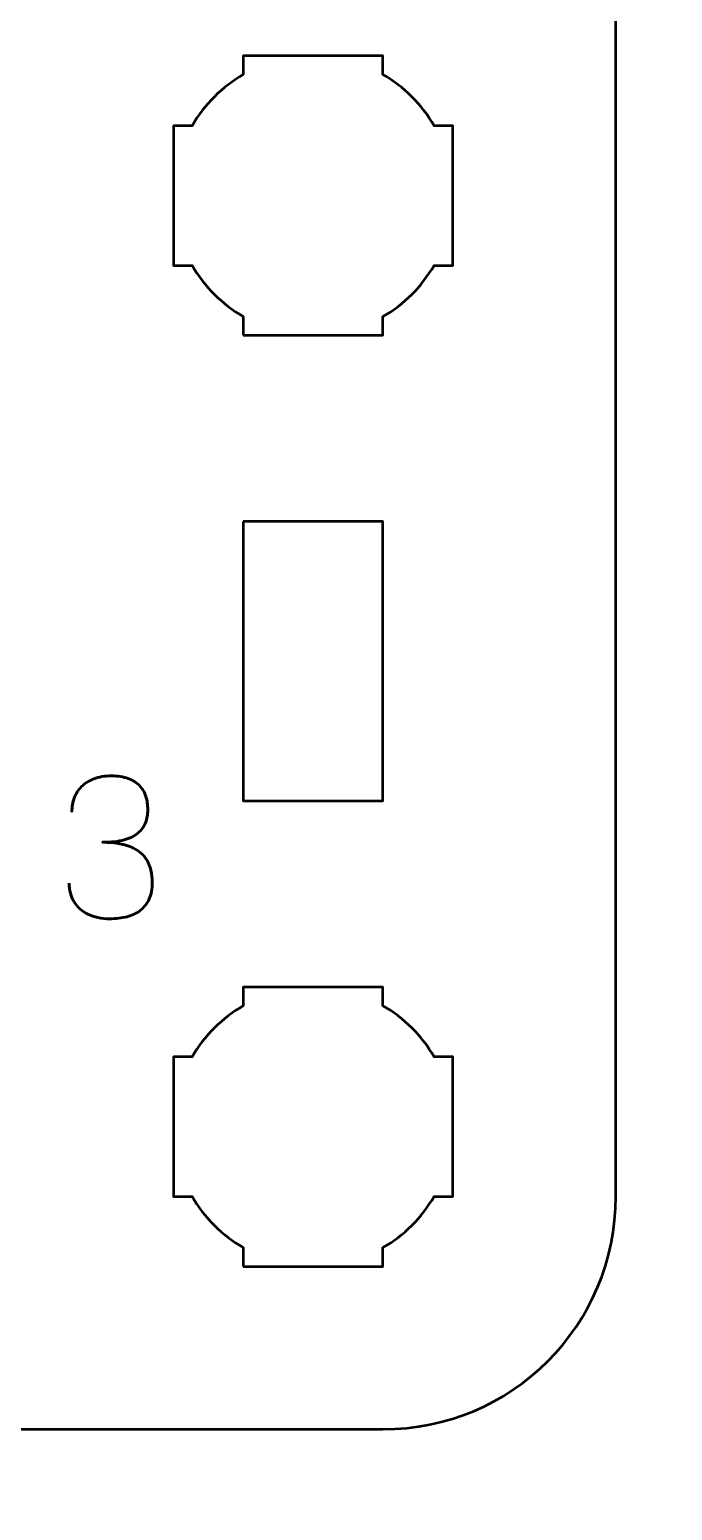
# Model space of a CAD drawing. Header units: centimetres. Extents: x -21 to 0, y -29.7 to 0.
# Drawn here: x -16.109 to -14.728, y -22.774 to -19.593 of the extents above; entities that cross this region are included whole.
import ezdxf

# ---------------------------------------------------------------- set-up
doc = ezdxf.new("R2010")
doc.units = ezdxf.units.CM
doc.header["$MEASUREMENT"] = 0
doc.layers.add('Layer 1', color=7, linetype='Continuous')

msp = doc.modelspace()

# ---------------------------------------------------------------- linework, layer by layer
at = {"layer": 'Layer 1', "color": 1, "lineweight": 53}
msp.add_open_spline([(-21.00003, -29.19995), (-21.00003, -29.19995), (-21.00003, -1.69992), (-21.00003, -1.69992), (-21.00003, -1.69992), (-21.00003, -1.61709), (-20.93286, -1.54992), (-20.85003, -1.54992), (-20.85003, -1.54992), (-20.7672, -1.54992), (-20.70003, -1.48275), (-20.70003, -1.39992), (-20.70003, -1.39992), (-20.70003, -1.31709), (-20.7672, -1.24992), (-20.85003, -1.24992), (-20.85003, -1.24992), (-20.93286, -1.24992), (-21.00003, -1.18275), (-21.00003, -1.09992), (-21.00003, -1.09992), (-21.00003, -1.09992), (-21.00003, -0.49992), (-21.00003, -0.49992), (-21.00003, -0.49992), (-21.00003, -0.22295), (-20.77694, 0.00004), (-20.49994, 0.00004), (-20.49994, 0.00004), (-20.49994, 0.00004), (-0.50008, 0.00004), (-0.50008, 0.00004), (-0.50008, 0.00004), (-0.22294, 0.00004), (0.00002, -0.22295), (0.00002, -0.49992), (0.00002, -0.49992), (0.00002, -0.49992), (0.00002, -29.19995), (0.00002, -29.19995), (0.00002, -29.19995), (0.00002, -29.47695), (-0.22294, -29.70004), (-0.50008, -29.70004), (-0.50008, -29.70004), (-0.50008, -29.70004), (-20.49994, -29.70004), (-20.49994, -29.70004), (-20.49994, -29.70004), (-20.77694, -29.70004), (-21.00003, -29.47695), (-21.00003, -29.19995)], degree=3, knots=[0, 0, 0, 0, 0.0769231, 0.0769231, 0.0769231, 0.0769231, 0.1538462, 0.1538462, 0.1538462, 0.1538462, 0.2307692, 0.2307692, 0.2307692, 0.2307692, 0.3076923, 0.3076923, 0.3076923, 0.3076923, 0.3846154, 0.3846154, 0.3846154, 0.3846154, 0.4615385, 0.4615385, 0.4615385, 0.4615385, 0.5384615, 0.5384615, 0.5384615, 0.5384615, 0.6153846, 0.6153846, 0.6153846, 0.6153846, 0.6923077, 0.6923077, 0.6923077, 0.6923077, 0.7692308, 0.7692308, 0.7692308, 0.7692308, 0.8461538, 0.8461538, 0.8461538, 0.8461538, 0.9230769, 0.9230769, 0.9230769, 0.9230769, 1, 1, 1, 1], dxfattribs=at)
at = {"layer": 'Layer 1', "color": 3, "lineweight": 53}
msp.add_open_spline([(-19.64993, -17.29997), (-19.64993, -17.29997), (-15.35006, -17.29997), (-15.35006, -17.29997), (-15.35006, -17.29997), (-15.07292, -17.29997), (-14.84996, -17.52306), (-14.84996, -17.80006), (-14.84996, -17.80006), (-14.84996, -17.80006), (-14.84996, -22.09993), (-14.84996, -22.09993), (-14.84996, -22.09993), (-14.84996, -22.37707), (-15.07292, -22.60003), (-15.35006, -22.60003), (-15.35006, -22.60003), (-15.35006, -22.60003), (-19.64993, -22.60003), (-19.64993, -22.60003), (-19.64993, -22.60003), (-19.92693, -22.60003), (-20.15002, -22.37707), (-20.15002, -22.09993), (-20.15002, -22.09993), (-20.15002, -22.09993), (-20.15002, -17.80006), (-20.15002, -17.80006), (-20.15002, -17.80006), (-20.15002, -17.52306), (-19.92693, -17.29997), (-19.64993, -17.29997)], degree=3, knots=[0, 0, 0, 0, 0.125, 0.125, 0.125, 0.125, 0.25, 0.25, 0.25, 0.25, 0.375, 0.375, 0.375, 0.375, 0.5, 0.5, 0.5, 0.5, 0.625, 0.625, 0.625, 0.625, 0.75, 0.75, 0.75, 0.75, 0.875, 0.875, 0.875, 0.875, 1, 1, 1, 1], dxfattribs=at)
at = {"layer": 'Layer 1', "lineweight": 53}
for points, knots in [([(-15.64998, -20.25006), (-15.64998, -20.25006), (-15.64998, -20.20988), (-15.64998, -20.20988), (-15.64998, -20.20988), (-15.69552, -20.18355), (-15.73348, -20.1456), (-15.75983, -20.10007), (-15.75983, -20.10007), (-15.75983, -20.10007), (-15.79998, -20.10007), (-15.79998, -20.10007), (-15.79998, -20.10007), (-15.79998, -20.10007), (-15.79998, -19.95155), (-15.79998, -19.95155), (-15.79998, -19.95155), (-15.79998, -19.95155), (-15.8, -19.95), (-15.8, -19.95), (-15.8, -19.95), (-15.8, -19.95), (-15.79998, -19.94845), (-15.79998, -19.94845), (-15.79998, -19.94845), (-15.79998, -19.94845), (-15.79998, -19.80006), (-15.79998, -19.80006), (-15.79998, -19.80006), (-15.79998, -19.80006), (-15.75988, -19.80006), (-15.75988, -19.80006), (-15.75988, -19.80006), (-15.73353, -19.75449), (-15.69554, -19.71649), (-15.64998, -19.69013), (-15.64998, -19.69013), (-15.64998, -19.69013), (-15.64998, -19.65005), (-15.64998, -19.65005), (-15.64998, -19.65005), (-15.64998, -19.65005), (-15.50464, -19.65005), (-15.50464, -19.65005), (-15.50464, -19.65005), (-15.50464, -19.65005), (-15.5, -19.64999), (-15.5, -19.64999), (-15.5, -19.64999), (-15.5, -19.64999), (-15.49535, -19.65005), (-15.49535, -19.65005), (-15.49535, -19.65005), (-15.49535, -19.65005), (-15.34997, -19.65005), (-15.34997, -19.65005), (-15.34997, -19.65005), (-15.34997, -19.65005), (-15.34997, -19.69013), (-15.34997, -19.69013), (-15.34997, -19.69013), (-15.3044, -19.71649), (-15.26643, -19.75449), (-15.24009, -19.80006), (-15.24009, -19.80006), (-15.24009, -19.80006), (-15.19997, -19.80006), (-15.19997, -19.80006), (-15.19997, -19.80006), (-15.19997, -19.80006), (-15.19997, -20.10007), (-15.19997, -20.10007), (-15.19997, -20.10007), (-15.19997, -20.10007), (-15.24014, -20.10007), (-15.24014, -20.10007), (-15.24014, -20.10007), (-15.26648, -20.1456), (-15.30444, -20.18355), (-15.34997, -20.20988), (-15.34997, -20.20988), (-15.34997, -20.20988), (-15.34997, -20.25006), (-15.34997, -20.25006), (-15.34997, -20.25006), (-15.34997, -20.25006), (-15.64998, -20.25006), (-15.64998, -20.25006)], [0, 0, 0, 0, 0.0454545, 0.0454545, 0.0454545, 0.0454545, 0.0909091, 0.0909091, 0.0909091, 0.0909091, 0.1363636, 0.1363636, 0.1363636, 0.1363636, 0.1818182, 0.1818182, 0.1818182, 0.1818182, 0.2272727, 0.2272727, 0.2272727, 0.2272727, 0.2727273, 0.2727273, 0.2727273, 0.2727273, 0.3181818, 0.3181818, 0.3181818, 0.3181818, 0.3636364, 0.3636364, 0.3636364, 0.3636364, 0.4090909, 0.4090909, 0.4090909, 0.4090909, 0.4545455, 0.4545455, 0.4545455, 0.4545455, 0.5, 0.5, 0.5, 0.5, 0.5454545, 0.5454545, 0.5454545, 0.5454545, 0.5909091, 0.5909091, 0.5909091, 0.5909091, 0.6363636, 0.6363636, 0.6363636, 0.6363636, 0.6818182, 0.6818182, 0.6818182, 0.6818182, 0.7272727, 0.7272727, 0.7272727, 0.7272727, 0.7727273, 0.7727273, 0.7727273, 0.7727273, 0.8181818, 0.8181818, 0.8181818, 0.8181818, 0.8636364, 0.8636364, 0.8636364, 0.8636364, 0.9090909, 0.9090909, 0.9090909, 0.9090909, 0.9545455, 0.9545455, 0.9545455, 0.9545455, 1, 1, 1, 1]), ([(-15.65006, -20.64998), (-15.65006, -20.64998), (-15.35006, -20.64998), (-15.35006, -20.64998), (-15.35006, -20.64998), (-15.35006, -20.64998), (-15.35006, -21.24998), (-15.35006, -21.24998), (-15.35006, -21.24998), (-15.35006, -21.24998), (-15.65006, -21.24998), (-15.65006, -21.24998), (-15.65006, -21.24998), (-15.65006, -21.24998), (-15.65006, -20.64998), (-15.65006, -20.64998)], [0, 0, 0, 0, 0.25, 0.25, 0.25, 0.25, 0.5, 0.5, 0.5, 0.5, 0.75, 0.75, 0.75, 0.75, 1, 1, 1, 1]), ([(-15.64998, -22.25006), (-15.64998, -22.25006), (-15.64998, -22.20988), (-15.64998, -22.20988), (-15.64998, -22.20988), (-15.69552, -22.18355), (-15.73348, -22.1456), (-15.75983, -22.10007), (-15.75983, -22.10007), (-15.75983, -22.10007), (-15.79998, -22.10007), (-15.79998, -22.10007), (-15.79998, -22.10007), (-15.79998, -22.10007), (-15.79998, -21.95155), (-15.79998, -21.95155), (-15.79998, -21.95155), (-15.79998, -21.95155), (-15.8, -21.95), (-15.8, -21.95), (-15.8, -21.95), (-15.8, -21.95), (-15.79998, -21.94845), (-15.79998, -21.94845), (-15.79998, -21.94845), (-15.79998, -21.94845), (-15.79998, -21.80006), (-15.79998, -21.80006), (-15.79998, -21.80006), (-15.79998, -21.80006), (-15.75988, -21.80006), (-15.75988, -21.80006), (-15.75988, -21.80006), (-15.73353, -21.75449), (-15.69554, -21.71649), (-15.64998, -21.69013), (-15.64998, -21.69013), (-15.64998, -21.69013), (-15.64998, -21.65005), (-15.64998, -21.65005), (-15.64998, -21.65005), (-15.64998, -21.65005), (-15.50464, -21.65005), (-15.50464, -21.65005), (-15.50464, -21.65005), (-15.50464, -21.65005), (-15.5, -21.64999), (-15.5, -21.64999), (-15.5, -21.64999), (-15.5, -21.64999), (-15.49535, -21.65005), (-15.49535, -21.65005), (-15.49535, -21.65005), (-15.49535, -21.65005), (-15.34997, -21.65005), (-15.34997, -21.65005), (-15.34997, -21.65005), (-15.34997, -21.65005), (-15.34997, -21.69013), (-15.34997, -21.69013), (-15.34997, -21.69013), (-15.3044, -21.71649), (-15.26643, -21.75449), (-15.24009, -21.80006), (-15.24009, -21.80006), (-15.24009, -21.80006), (-15.19997, -21.80006), (-15.19997, -21.80006), (-15.19997, -21.80006), (-15.19997, -21.80006), (-15.19997, -22.10007), (-15.19997, -22.10007), (-15.19997, -22.10007), (-15.19997, -22.10007), (-15.24014, -22.10007), (-15.24014, -22.10007), (-15.24014, -22.10007), (-15.26648, -22.1456), (-15.30444, -22.18355), (-15.34997, -22.20988), (-15.34997, -22.20988), (-15.34997, -22.20988), (-15.34997, -22.25006), (-15.34997, -22.25006), (-15.34997, -22.25006), (-15.34997, -22.25006), (-15.64998, -22.25006), (-15.64998, -22.25006)], [0, 0, 0, 0, 0.0454545, 0.0454545, 0.0454545, 0.0454545, 0.0909091, 0.0909091, 0.0909091, 0.0909091, 0.1363636, 0.1363636, 0.1363636, 0.1363636, 0.1818182, 0.1818182, 0.1818182, 0.1818182, 0.2272727, 0.2272727, 0.2272727, 0.2272727, 0.2727273, 0.2727273, 0.2727273, 0.2727273, 0.3181818, 0.3181818, 0.3181818, 0.3181818, 0.3636364, 0.3636364, 0.3636364, 0.3636364, 0.4090909, 0.4090909, 0.4090909, 0.4090909, 0.4545455, 0.4545455, 0.4545455, 0.4545455, 0.5, 0.5, 0.5, 0.5, 0.5454545, 0.5454545, 0.5454545, 0.5454545, 0.5909091, 0.5909091, 0.5909091, 0.5909091, 0.6363636, 0.6363636, 0.6363636, 0.6363636, 0.6818182, 0.6818182, 0.6818182, 0.6818182, 0.7272727, 0.7272727, 0.7272727, 0.7272727, 0.7727273, 0.7727273, 0.7727273, 0.7727273, 0.8181818, 0.8181818, 0.8181818, 0.8181818, 0.8636364, 0.8636364, 0.8636364, 0.8636364, 0.9090909, 0.9090909, 0.9090909, 0.9090909, 0.9545455, 0.9545455, 0.9545455, 0.9545455, 1, 1, 1, 1])]:
    msp.add_open_spline(points, degree=3, knots=knots, dxfattribs=at)
at = {"layer": 'Layer 1', "color": 5, "lineweight": 53}
msp.add_open_spline([(-16.0241, -21.4268), (-16.02403, -21.44204), (-16.0205, -21.4553), (-16.01352, -21.4668), (-16.01352, -21.4668), (-16.00653, -21.47823), (-15.99658, -21.48719), (-15.9836, -21.49361), (-15.9836, -21.49361), (-15.97062, -21.50003), (-15.95503, -21.50328), (-15.93689, -21.50342), (-15.93689, -21.50342), (-15.92328, -21.50342), (-15.91093, -21.50201), (-15.89971, -21.49905), (-15.89971, -21.49905), (-15.88856, -21.49608), (-15.87897, -21.4915), (-15.87085, -21.48522), (-15.87085, -21.48522), (-15.86274, -21.47894), (-15.85653, -21.47082), (-15.85209, -21.46095), (-15.85209, -21.46095), (-15.84771, -21.451), (-15.84553, -21.43907), (-15.84546, -21.4251), (-15.84546, -21.4251), (-15.84538, -21.40648), (-15.84919, -21.39074), (-15.85674, -21.37797), (-15.85674, -21.37797), (-15.86429, -21.3652), (-15.87601, -21.35561), (-15.89174, -21.34905), (-15.89174, -21.34905), (-15.90747, -21.34248), (-15.92765, -21.33917), (-15.95213, -21.33917), (-15.95213, -21.33917), (-15.93386, -21.33924), (-15.91855, -21.33755), (-15.90606, -21.33409), (-15.90606, -21.33409), (-15.89364, -21.33063), (-15.8837, -21.32576), (-15.87622, -21.31941), (-15.87622, -21.31941), (-15.86874, -21.31313), (-15.86331, -21.30565), (-15.86006, -21.29705), (-15.86006, -21.29705), (-15.85674, -21.28851), (-15.85512, -21.27913), (-15.85519, -21.2689), (-15.85519, -21.2689), (-15.85512, -21.25866), (-15.85653, -21.24921), (-15.85935, -21.24046), (-15.85935, -21.24046), (-15.86211, -21.23171), (-15.86662, -21.22402), (-15.87276, -21.21746), (-15.87276, -21.21746), (-15.8789, -21.2109), (-15.88701, -21.20575), (-15.89696, -21.20208), (-15.89696, -21.20208), (-15.90698, -21.19841), (-15.91919, -21.19658), (-15.93351, -21.19651), (-15.93351, -21.19651), (-15.94776, -21.19658), (-15.96025, -21.19869), (-15.97083, -21.20279), (-15.97083, -21.20279), (-15.98149, -21.20688), (-15.99023, -21.21245), (-15.99729, -21.21958), (-15.99729, -21.21958), (-16.00427, -21.2267), (-16.0095, -21.23482), (-16.01295, -21.24399), (-16.01295, -21.24399), (-16.01648, -21.25316), (-16.01817, -21.2629), (-16.01817, -21.27313), (-16.01817, -21.27313), (-16.01817, -21.2629), (-16.01648, -21.25316), (-16.01295, -21.24399), (-16.01295, -21.24399), (-16.0095, -21.23482), (-16.00427, -21.2267), (-15.99729, -21.21958), (-15.99729, -21.21958), (-15.99023, -21.21245), (-15.98149, -21.20688), (-15.97083, -21.20279), (-15.97083, -21.20279), (-15.96025, -21.19869), (-15.94776, -21.19658), (-15.93351, -21.19651), (-15.93351, -21.19651), (-15.91919, -21.19658), (-15.90698, -21.19841), (-15.89696, -21.20208), (-15.89696, -21.20208), (-15.88701, -21.20575), (-15.8789, -21.2109), (-15.87276, -21.21746), (-15.87276, -21.21746), (-15.86662, -21.22402), (-15.86211, -21.23171), (-15.85935, -21.24046), (-15.85935, -21.24046), (-15.85653, -21.24921), (-15.85512, -21.25866), (-15.85519, -21.2689), (-15.85519, -21.2689), (-15.85512, -21.27913), (-15.85674, -21.28851), (-15.86006, -21.29705), (-15.86006, -21.29705), (-15.86331, -21.30565), (-15.86874, -21.31313), (-15.87622, -21.31941), (-15.87622, -21.31941), (-15.8837, -21.32576), (-15.89364, -21.33063), (-15.90606, -21.33409), (-15.90606, -21.33409), (-15.91855, -21.33755), (-15.93386, -21.33924), (-15.95213, -21.33917), (-15.95213, -21.33917), (-15.92765, -21.33917), (-15.90747, -21.34248), (-15.89174, -21.34905), (-15.89174, -21.34905), (-15.87601, -21.35561), (-15.86429, -21.3652), (-15.85674, -21.37797), (-15.85674, -21.37797), (-15.84919, -21.39074), (-15.84538, -21.40648), (-15.84546, -21.4251), (-15.84546, -21.4251), (-15.84553, -21.43907), (-15.84771, -21.451), (-15.85209, -21.46095), (-15.85209, -21.46095), (-15.85653, -21.47082), (-15.86274, -21.47894), (-15.87085, -21.48522), (-15.87085, -21.48522), (-15.87897, -21.4915), (-15.88856, -21.49608), (-15.89971, -21.49905), (-15.89971, -21.49905), (-15.91093, -21.50201), (-15.92328, -21.50342), (-15.93689, -21.50342), (-15.93689, -21.50342), (-15.95503, -21.50328), (-15.97062, -21.50003), (-15.9836, -21.49361), (-15.9836, -21.49361), (-15.99658, -21.48719), (-16.00653, -21.47823), (-16.01352, -21.4668), (-16.01352, -21.4668), (-16.0205, -21.4553), (-16.02403, -21.44204), (-16.0241, -21.4268)], degree=3, knots=[0, 0, 0, 0, 0.0227273, 0.0227273, 0.0227273, 0.0227273, 0.0454545, 0.0454545, 0.0454545, 0.0454545, 0.0681818, 0.0681818, 0.0681818, 0.0681818, 0.0909091, 0.0909091, 0.0909091, 0.0909091, 0.1136364, 0.1136364, 0.1136364, 0.1136364, 0.1363636, 0.1363636, 0.1363636, 0.1363636, 0.1590909, 0.1590909, 0.1590909, 0.1590909, 0.1818182, 0.1818182, 0.1818182, 0.1818182, 0.2045455, 0.2045455, 0.2045455, 0.2045455, 0.2272727, 0.2272727, 0.2272727, 0.2272727, 0.25, 0.25, 0.25, 0.25, 0.2727273, 0.2727273, 0.2727273, 0.2727273, 0.2954545, 0.2954545, 0.2954545, 0.2954545, 0.3181818, 0.3181818, 0.3181818, 0.3181818, 0.3409091, 0.3409091, 0.3409091, 0.3409091, 0.3636364, 0.3636364, 0.3636364, 0.3636364, 0.3863636, 0.3863636, 0.3863636, 0.3863636, 0.4090909, 0.4090909, 0.4090909, 0.4090909, 0.4318182, 0.4318182, 0.4318182, 0.4318182, 0.4545455, 0.4545455, 0.4545455, 0.4545455, 0.4772727, 0.4772727, 0.4772727, 0.4772727, 0.5, 0.5, 0.5, 0.5, 0.5227273, 0.5227273, 0.5227273, 0.5227273, 0.5454545, 0.5454545, 0.5454545, 0.5454545, 0.5681818, 0.5681818, 0.5681818, 0.5681818, 0.5909091, 0.5909091, 0.5909091, 0.5909091, 0.6136364, 0.6136364, 0.6136364, 0.6136364, 0.6363636, 0.6363636, 0.6363636, 0.6363636, 0.6590909, 0.6590909, 0.6590909, 0.6590909, 0.6818182, 0.6818182, 0.6818182, 0.6818182, 0.7045455, 0.7045455, 0.7045455, 0.7045455, 0.7272727, 0.7272727, 0.7272727, 0.7272727, 0.75, 0.75, 0.75, 0.75, 0.7727273, 0.7727273, 0.7727273, 0.7727273, 0.7954545, 0.7954545, 0.7954545, 0.7954545, 0.8181818, 0.8181818, 0.8181818, 0.8181818, 0.8409091, 0.8409091, 0.8409091, 0.8409091, 0.8636364, 0.8636364, 0.8636364, 0.8636364, 0.8863636, 0.8863636, 0.8863636, 0.8863636, 0.9090909, 0.9090909, 0.9090909, 0.9090909, 0.9318182, 0.9318182, 0.9318182, 0.9318182, 0.9545455, 0.9545455, 0.9545455, 0.9545455, 0.9772727, 0.9772727, 0.9772727, 0.9772727, 1, 1, 1, 1], dxfattribs=at)

doc.saveas('drawing.dxf')
